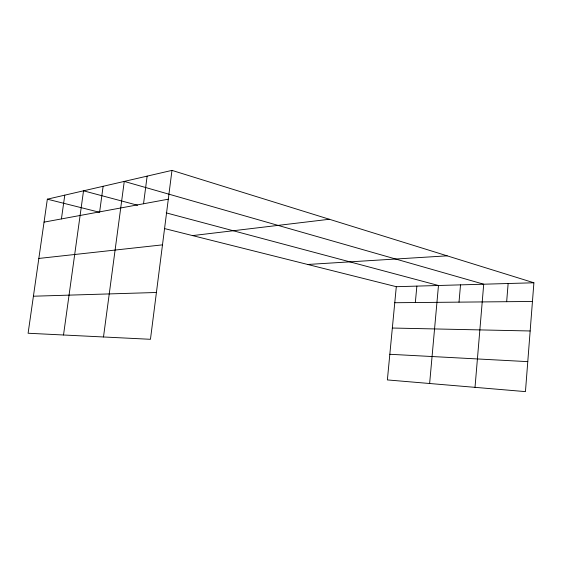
<?xml version="1.0" encoding="UTF-8"?>
<svg xmlns="http://www.w3.org/2000/svg" width="562" height="562" viewBox="0 0 562 562"><rect width="100%" height="100%" fill="white"/><g stroke="black" fill="none" stroke-linecap="round" stroke-linejoin="round"><path stroke-width="0.84" d="M171.972 170.384L150.454 339.3L28.1 333.245L47.341 199.18L171.972 170.384L533.9 282.777L525.449 391.616L387.373 379.926L396.301 286.697L164.582 228.579M506.664 301.703L508.139 283.508M475.016 387.344L483.713 284.203L124.265 181.407L103.492 336.975M459.013 302.138L460.524 284.864M429.628 383.502L438.472 285.496L166.204 212.872M415.339 302.539L416.863 286.114M143.535 203.767L147.139 176.124M99.643 211.867L103.127 186.289M63.513 334.994L83.527 190.82L137.585 205.235M61.42 218.927L64.778 195.155M44.047 222.13L168.298 199.194M192.548 235.597L329.381 219.264M38.834 258.443L162.488 244.856M307.681 264.47L447.162 255.836M33.411 296.216L156.419 292.486M396.301 286.697L533.9 282.777M394.77 302.728L532.446 301.464M392.346 328.032L530.156 330.976M389.831 354.278L527.774 361.633M47.341 199.18L99.439 212.246"/></g></svg>
